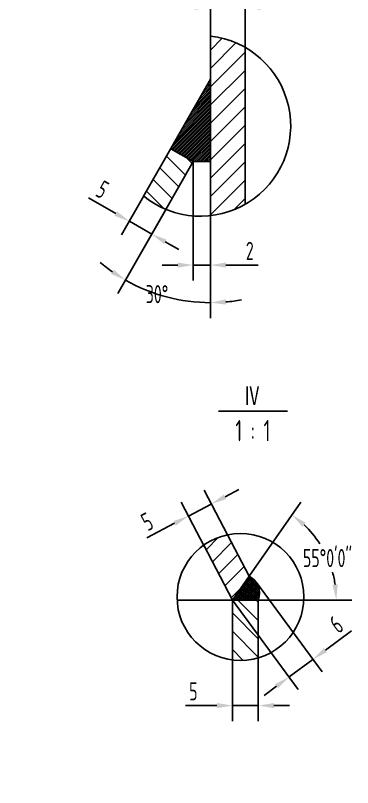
# Model space of a CAD drawing. Extents: x 0 to 3564, y 0 to 5046.
# Drawn here: x 1331 to 1721, y 1419 to 2314 of the extents above; entities that cross this region are included whole.
import ezdxf
from ezdxf.enums import TextEntityAlignment as Align

# ---------------------------------------------------------------- set-up
doc = ezdxf.new("R2010")
doc.units = 0
doc.header["$LTSCALE"] = 60
doc.layers.get('0').update_dxf_attribs({"linetype": 'CONTINUOUS'})
doc.layers.get('DEFPOINTS').update_dxf_attribs({"linetype": 'CONTINUOUS'})
for name, color, linetype in [('01', 7, 'CONTINUOUS'), ('02', 1, 'CONTINUOUS'), ('08', 1, 'CONTINUOUS'), ('10', 1, 'CONTINUOUS'), ('11', 3, 'CONTINUOUS')]:
    doc.layers.add(name, color=color, linetype=linetype)
doc.styles.get("Standard").update_dxf_attribs({"font": 'isocp', "width": 0.707, "bigfont": 'intecad.shx'})
doc.dimstyles.new('INTE', dxfattribs={"dimscale": 6, "dimtxt": 3.5, "dimasz": 3, "dimexe": 3, "dimexo": 0, "dimgap": 1, "dimtad": 1, "dimdec": 3, "dimtxsty": 'STANDARD', "dimcen": 0, "dimclrd": 1, "dimclre": 1, "dimclrt": 3, "dimaunit": 1, "dimazin": 3, "dimtfac": 1, "dimtdec": 4, "dimtmove": 0, "dimatfit": 3, "dimtzin": 0})
doc.dimstyles.new('INTE$2', dxfattribs={"dimscale": 6, "dimtxt": 3.5, "dimasz": 3, "dimexe": 3, "dimexo": 0, "dimgap": 1, "dimtad": 1, "dimtih": 1, "dimtoh": 1, "dimdec": 3, "dimtxsty": 'STANDARD', "dimcen": 0, "dimclrd": 1, "dimclre": 1, "dimclrt": 3, "dimaunit": 1, "dimazin": 3, "dimtfac": 1, "dimtdec": 4, "dimtmove": 0, "dimatfit": 3, "dimtzin": 0})

# ---------------------------------------------------------------- blocks, each defined once
blk = doc.blocks.new('*D112')
at = {"color": 1, "linetype": 'BYBLOCK'}
for start, end in [(182.38283, 200.47214), (205.21343, 222.61717)]:
    blk.add_arc((839.59, 1788.3), 432.85, start, end, dxfattribs=at)
for points in [[(404.12, 1770.24), (410.12, 1770.37), (406.75, 1788.3)], [(523.23, 1497.3), (518.9, 1493.15), (533.53, 1482.23)]]:
    blk.add_solid(points, dxfattribs=at)
at = {"layer": 'DEFPOINTS', "color": 0, "linetype": 'BYBLOCK'}
for p in [(306.49, 1788.3), (1369.37, 1788.3), (421.5, 1676.27), (576.35, 1525.06), (452.34, 1401.04)]:
    blk.add_point(p, dxfattribs=at)
at = {"color": 3, "linetype": 'BYBLOCK', "insert": (440.63, 1620.41), "char_height": 21, "attachment_point": 5}
blk.add_mtext('45°', dxfattribs=at)
blk = doc.blocks.new('*D157')
at = {"color": 1, "linetype": 'BYBLOCK'}
for p, q in [((-655.15, 2144.02), (-655.15, 2006.06)), ((-635.15, 2085.52), (-635.15, 2006.06)), ((-673.15, 2024.06), (-691.15, 2024.06)), ((-655.15, 2024.06), (-635.15, 2024.06)), ((-617.15, 2024.06), (-579.95, 2024.06))]:
    blk.add_line(p, q, dxfattribs=at)
for points in [[(-673.15, 2027.06), (-673.15, 2021.06), (-655.15, 2024.06)], [(-617.15, 2027.06), (-617.15, 2021.06), (-635.15, 2024.06)]]:
    blk.add_solid(points, dxfattribs=at)
at = {"layer": 'DEFPOINTS', "color": 0, "linetype": 'BYBLOCK'}
for p in [(-655.15, 2144.02), (-635.15, 2085.52), (-635.15, 2024.06)]:
    blk.add_point(p, dxfattribs=at)
at = {"color": 3, "linetype": 'BYBLOCK', "insert": (-589.55, 2040.56), "char_height": 21, "attachment_point": 5}
blk.add_mtext('2', dxfattribs=at)
blk = doc.blocks.new('*D159')
at = {"color": 1, "linetype": 'BYBLOCK'}
for p, q in [((-686.76, 2088.61), (-742.45, 1990.97)), ((-635.15, 2081.35), (-635.15, 1962.52))]:
    blk.add_line(p, q, dxfattribs=at)
for start, end in [(229.90938, 235.10495), (240.30053, 270), (275.19557, 280.39114)]:
    blk.add_arc((-635.15, 2179.08), 198.57, start, end, dxfattribs=at)
for points in [[(-747.15, 2018.75), (-750.35, 2013.68), (-733.54, 2006.6)], [(-617.04, 1978.33), (-617.31, 1984.33), (-635.15, 1980.52)]]:
    blk.add_solid(points, dxfattribs=at)
at = {"layer": 'DEFPOINTS', "color": 0, "linetype": 'BYBLOCK'}
for p in [(-635.15, 2289.35), (-655.15, 2144.02), (-686.76, 2088.61), (-635.15, 2081.35), (-669.29, 1983.47)]:
    blk.add_point(p, dxfattribs=at)
at = {"color": 3, "linetype": 'BYBLOCK', "insert": (-697.09, 1990.42), "char_height": 21, "attachment_point": 5}
blk.add_mtext('30°', dxfattribs=at)
blk = doc.blocks.new('*D158')
at = {"color": 1, "linetype": 'BYBLOCK'}
for p, q in [((-712.28, 2104.41), (-738.11, 2059.14)), ((-744.82, 2083.69), (-776.58, 2101.8)), ((-686.22, 2089.55), (-712.05, 2044.28)), ((-703.13, 2059.91), (-729.19, 2074.77)), ((-687.49, 2050.99), (-671.86, 2042.07))]:
    blk.add_line(p, q, dxfattribs=at)
for points in [[(-743.34, 2086.3), (-746.31, 2081.09), (-729.19, 2074.77)], [(-686.01, 2053.6), (-688.98, 2048.39), (-703.13, 2059.91)]]:
    blk.add_solid(points, dxfattribs=at)
at = {"layer": 'DEFPOINTS', "color": 0, "linetype": 'BYBLOCK'}
for p in [(-712.28, 2104.41), (-686.22, 2089.55), (-729.19, 2074.77)]:
    blk.add_point(p, dxfattribs=at)
at = {"color": 3, "linetype": 'BYBLOCK', "insert": (-760.34, 2111.54), "char_height": 21, "attachment_point": 5, "rotation": 330.30053}
blk.add_mtext('5', dxfattribs=at)
blk = doc.blocks.new('*D156')
at = {"color": 1, "linetype": 'BYBLOCK'}
for p, q in [((-635.15, 2289.35), (-635.15, 2340.81)), ((-595.02, 2276.28), (-595.02, 2340.81)), ((-653.15, 2322.81), (-671.15, 2322.81)), ((-635.15, 2322.81), (-595.02, 2322.81)), ((-577.02, 2322.81), (-539.45, 2322.81))]:
    blk.add_line(p, q, dxfattribs=at)
for points in [[(-653.15, 2325.81), (-653.15, 2319.81), (-635.15, 2322.81)], [(-577.02, 2325.81), (-577.02, 2319.81), (-595.02, 2322.81)]]:
    blk.add_solid(points, dxfattribs=at)
at = {"layer": 'DEFPOINTS', "color": 0, "linetype": 'BYBLOCK'}
for p in [(-595.02, 2322.81), (-635.15, 2289.35), (-595.02, 2276.28)]:
    blk.add_point(p, dxfattribs=at)
at = {"color": 3, "linetype": 'BYBLOCK', "insert": (-549.23, 2339.31), "char_height": 21, "attachment_point": 5}
blk.add_mtext('6', dxfattribs=at)
blk = doc.blocks.new('*D279')
at = {"color": 1, "linetype": 'BYBLOCK'}
for p, q in [((-609.78, 1711.88), (-636.88, 1763.49)), ((-612.57, 1755.92), (-596.64, 1764.29)), ((-636.35, 1697.94), (-663.44, 1749.55)), ((-628.51, 1747.55), (-655.07, 1733.61)), ((-671.01, 1725.24), (-703.37, 1708.25))]:
    blk.add_line(p, q, dxfattribs=at)
for points in [[(-613.97, 1758.58), (-611.18, 1753.26), (-628.51, 1747.55)], [(-672.4, 1727.9), (-669.62, 1722.58), (-655.07, 1733.61)]]:
    blk.add_solid(points, dxfattribs=at)
at = {"layer": 'DEFPOINTS', "color": 0, "linetype": 'BYBLOCK'}
for p in [(-655.07, 1733.61), (-609.78, 1711.88), (-636.35, 1697.94)]:
    blk.add_point(p, dxfattribs=at)
at = {"color": 3, "linetype": 'BYBLOCK', "insert": (-702.83, 1727.17), "char_height": 21, "attachment_point": 5, "rotation": 27.69947}
blk.add_mtext('5', dxfattribs=at)
blk = doc.blocks.new('*D280')
at = {"color": 1, "linetype": 'BYBLOCK'}
for p, q in [((-584.62, 1663.95), (-524.6, 1749.67)), ((-573.98, 1636.3), (-465.58, 1636.3))]:
    blk.add_line(p, q, dxfattribs=at)
for start, end in [(32.75549, 46.4267), (8.5733, 15.48493)]:
    blk.add_arc((-603.98, 1636.3), 120.41, start, end, dxfattribs=at)
for points in [[(-522.89, 1721.21), (-519.09, 1725.85), (-534.92, 1734.93)], [(-481.93, 1654.47), (-487.91, 1654.02), (-483.58, 1636.3)]]:
    blk.add_solid(points, dxfattribs=at)
at = {"layer": 'DEFPOINTS', "color": 0, "linetype": 'BYBLOCK'}
for p in [(-507.4, 1708.2), (-584.62, 1663.95), (-668.15, 1636.3), (-603.98, 1636.3), (-573.98, 1636.3)]:
    blk.add_point(p, dxfattribs=at)
at = {"color": 3, "linetype": 'BYBLOCK', "insert": (-493.84, 1684.94), "char_height": 21, "attachment_point": 5}
blk.add_mtext('55°0\'0"', dxfattribs=at)
blk = doc.blocks.new('*D282')
at = {"color": 1, "linetype": 'BYBLOCK'}
for p, q in [((-603.98, 1566.92), (-603.98, 1496.04)), ((-573.98, 1569.3), (-573.98, 1496.04)), ((-621.98, 1514.04), (-658.54, 1514.04)), ((-573.98, 1514.04), (-603.98, 1514.04)), ((-555.98, 1514.04), (-537.98, 1514.04))]:
    blk.add_line(p, q, dxfattribs=at)
for points in [[(-621.98, 1517.04), (-621.98, 1511.04), (-603.98, 1514.04)], [(-555.98, 1517.04), (-555.98, 1511.04), (-573.98, 1514.04)]]:
    blk.add_solid(points, dxfattribs=at)
at = {"layer": 'DEFPOINTS', "color": 0, "linetype": 'BYBLOCK'}
for p in [(-603.98, 1566.92), (-573.98, 1569.3), (-603.98, 1514.04)]:
    blk.add_point(p, dxfattribs=at)
at = {"color": 3, "linetype": 'BYBLOCK', "insert": (-649.26, 1530.54), "char_height": 21, "attachment_point": 5}
blk.add_mtext('5', dxfattribs=at)
blk = doc.blocks.new('*D281')
at = {"color": 1, "linetype": 'BYBLOCK'}
for p, q in [((-576.27, 1656.72), (-499.95, 1553.15)), ((-603.98, 1636.3), (-527.66, 1532.72)), ((-496.14, 1578.31), (-465.9, 1600.6)), ((-538.34, 1547.21), (-510.63, 1567.64)), ((-552.83, 1536.54), (-567.32, 1525.86))]:
    blk.add_line(p, q, dxfattribs=at)
for points in [[(-497.92, 1580.73), (-494.36, 1575.9), (-510.63, 1567.64)], [(-554.61, 1538.95), (-551.05, 1534.12), (-538.34, 1547.21)]]:
    blk.add_solid(points, dxfattribs=at)
at = {"layer": 'DEFPOINTS', "color": 0, "linetype": 'BYBLOCK'}
for p in [(-576.27, 1656.72), (-603.98, 1636.3), (-510.63, 1567.64)]:
    blk.add_point(p, dxfattribs=at)
at = {"color": 3, "linetype": 'BYBLOCK', "insert": (-483.56, 1608.08), "char_height": 21, "attachment_point": 5, "rotation": 36.38772}
blk.add_mtext('6', dxfattribs=at)

msp = doc.modelspace()

# ---------------------------------------------------------------- hatches: boundary and pattern name
at = {"layer": '10'}
h = msp.add_hatch(dxfattribs=at)
h.set_pattern_fill('_U', color=256, scale=15, angle=45, style=0, pattern_type=0)
h.set_pattern_definition([(45, (-121.273, -1377.251), (-10.6066, 10.6066), [])])
h.paths.add_polyline_path([(1596.83895, 2276.63606, 0.101881127), (1556.70105, 2289.70556), (1556.70105, 2081.69675, 0.101881127), (1596.83895, 2094.76625)])
h = msp.add_hatch(dxfattribs=at)
h.set_pattern_fill('_U', color=256, scale=1.5, angle=45, style=0, pattern_type=0)
h.set_pattern_definition([(45, (-121.2732, -1377.251), (-1.06066017, 1.06066017), [])])
h.paths.add_polyline_path([(1510.64197, 2159.23487), (1536.70105, 2144.37135), (1556.70105, 2144.37135), (1556.70105, 2239.98676)])
h = msp.add_hatch(dxfattribs=at)
h.set_pattern_fill('_U', color=256, scale=15, angle=135, style=0, pattern_type=0)
h.set_pattern_definition([(135, (-121.273, -1377.251), (-10.6066, -10.6066), [])])
h.paths.add_polyline_path([(1536.70105, 2144.37135), (1510.64197, 2159.23487), (1479.29091, 2104.26943, 0.072045083), (1505.09738, 2088.96302)])
h = msp.add_hatch(dxfattribs=at)
h.set_pattern_fill('_U', color=256, scale=15, angle=135, style=0, pattern_type=0)
h.set_pattern_definition([(45, (3259.107, -1773.883), (10.6066, -10.6066), [])])
h.paths.add_polyline_path([(1576.37331, 1711.88416, 0.103302629), (1548.82306, 1699.82164), (1582.17414, 1636.29578), (1601.53835, 1663.95074)])
h = msp.add_hatch(dxfattribs=at)
h.set_pattern_fill('_U', color=256, scale=1.5, angle=45, style=0, double=1, pattern_type=0)
h.set_pattern_definition([(135, (3259.1069, -1773.883), (1.0606602, 1.0606602), []), (45, (3259.1069, -1773.883), (1.0606602, -1.0606602), [])])
h.paths.add_polyline_path([(1582.17414, 1636.29578), (1612.17414, 1636.29578, 0.390808412), (1601.53835, 1663.95074)])
h = msp.add_hatch(dxfattribs=at)
h.set_pattern_fill('_U', color=256, scale=15, angle=45, style=0, pattern_type=0)
h.set_pattern_definition([(135, (3259.107, -1773.883), (10.6066, 10.6066), [])])
h.paths.add_polyline_path([(1582.17414, 1566.92058, 0.103369422), (1612.17414, 1569.30089), (1612.17414, 1636.29578), (1582.17414, 1636.29578)])

# ---------------------------------------------------------------- linework, layer by layer
at = {"layer": '01'}
for p, q in [((1556.70105, 2289.70556), (1556.70105, 2081.69675)), ((1596.83895, 2276.63606), (1596.83895, 2094.76625)), ((1582.17414, 1566.92058), (1582.17414, 1636.29578)), ((1612.17414, 1569.30089), (1612.17414, 1636.29578))]:
    msp.add_line(p, q, dxfattribs=at)
at = {"layer": '01', "color": 7, "linetype": 'CONTINUOUS'}
for p, q in [((1478.87712, 2103.54396), (1556.71422, 2240.00984)), ((1510.64197, 2159.23487), (1536.70105, 2144.37135)), ((1536.70105, 2144.37135), (1505.09738, 2088.96302)), ((1536.70105, 2144.37135), (1556.70105, 2144.37135)), ((1576.37331, 1711.88416), (1601.53835, 1663.95074)), ((1582.17414, 1636.29578), (1548.82306, 1699.82164)), ((1582.17414, 1636.29578), (1601.53835, 1663.95074)), ((1612.17414, 1636.29578), (1518.00571, 1636.29578))]:
    msp.add_line(p, q, dxfattribs=at)
msp.add_arc((1591.86732, 1644.35869), 21.84897, 338.34422396, 63.72812896, dxfattribs=at)
at = {"layer": '02', "color": 1, "linetype": 'CONTINUOUS'}
msp.add_line((1645.82999, 1855.30658), (1565.82999, 1855.30658), dxfattribs=at)
at = {"layer": '02'}
msp.add_circle((1591.47885, 1639.89077), 73.56104, dxfattribs=at)
at = {"layer": '08'}
msp.add_line((1582.17414, 1636.29578), (1582.17414, 1636.29578), dxfattribs=at)
at = {"layer": '11', "color": 3, "linetype": 'CONTINUOUS'}
msp.add_arc((1545.03242, 2185.70115), 104.65693, 231.0853458, 83.59854985, dxfattribs=at)

# ---------------------------------------------------------------- texts
at = {"layer": '11', "width": 0.707}
for s, height, p in [('Ⅳ', 24.54974, (1604.69707, 1859.89739)), ('1 : 1', 24.549744, (1605.82999, 1820.30658))]:
    msp.add_text(s, height=height, dxfattribs=at).set_placement(p, align=Align.CENTER)

# ---------------------------------------------------------------- dimensions: what is measured, and where the dimension line sits
at = {"layer": '08'}
for base, p1, p2, text, picture, middle, set_off in [((1596.83895, 2323.16331), (1556.70105, 2289.70556), (1596.83895, 2276.63606), '6', '*D156', (1642.62084, 2339.66331), (2191.85563, 0.35124)), ((1556.70105, 2024.41124), (1536.70105, 2144.37135), (1556.70105, 2085.87192), '2', '*D157', (1602.30481, 2040.91331), (2191.85563, 0.35124)), ((1582.17414, 1514.03779), (1612.17414, 1569.30089), (1582.17414, 1566.92058), '5', '*D282', (1536.89725, 1530.53779), (2186.15802, 0))]:
    dim = msp.add_linear_dim(base=base, p1=p1, p2=p2, text=text, dimstyle='INTE', dxfattribs=at)
    dim.commit()
    dim.dimension.update_dxf_attribs({"geometry": picture, "text_midpoint": middle, "insert": set_off})
for base, line1, line2, picture, middle, set_off in [((1522.56193, 1983.82395), ((1556.70105, 2289.70556), (1556.70105, 2081.69675)), ((1536.70105, 2144.37135), (1505.09738, 2088.96302)), '*D159', (1494.7627, 1990.77442), (2191.85563, 0.35124)), ((421.49675, 1539.75578), ((576.35194, 1388.54219), (452.33735, 1264.52761)), ((306.49078, 1651.78473), (1369.36997, 1651.78473)), '*D112', (440.63393, 1483.89583), (0, -136.51737))]:
    dim = msp.add_angular_dim_2l(base=base, line1=line1, line2=line2, dimstyle='INTE$2', override={"dimdec": 0, "dimtdec": 0}, dxfattribs=at)
    dim.commit()
    dim.dimension.update_dxf_attribs({"geometry": picture, "text_midpoint": middle, "dimtype": 162, "insert": set_off})
for p1, p2, distance, text, picture, middle, set_off in [((1505.63252, 2089.90124), (1479.57344, 2104.76476), 34.12168, '5', '*D158', (1431.51362, 2111.8904), (2191.85563, 0.35124)), ((1576.37331, 1711.88416), (1549.81137, 1697.93914), -40.28557, '5', '*D279', (1483.32744, 1727.17074), (2186.15802, 0)), ((1582.17414, 1636.29578), (1609.88532, 1656.71705), -110.65682, '6', '*D281', (1702.59889, 1608.07878), (2186.15802, 0))]:
    dim = msp.add_aligned_dim(p1=p1, p2=p2, distance=distance, text=text, dimstyle='INTE', dxfattribs=at)
    dim.commit()
    dim.dimension.update_dxf_attribs({"geometry": picture, "text_midpoint": middle, "insert": set_off})
dim = msp.add_angular_dim_2l(base=(1678.75547, 1708.19792), line1=((1612.17414, 1636.29578), (1518.00571, 1636.29578)), line2=((1582.17414, 1636.29578), (1601.53835, 1663.95074)), dimstyle='INTE$2', dxfattribs=at)
dim.commit()
dim.dimension.update_dxf_attribs({"geometry": '*D280', "text_midpoint": (1692.31656, 1684.94266), "dimtype": 162, "insert": (2186.15802, 0)})

doc.saveas('drawing.dxf')
